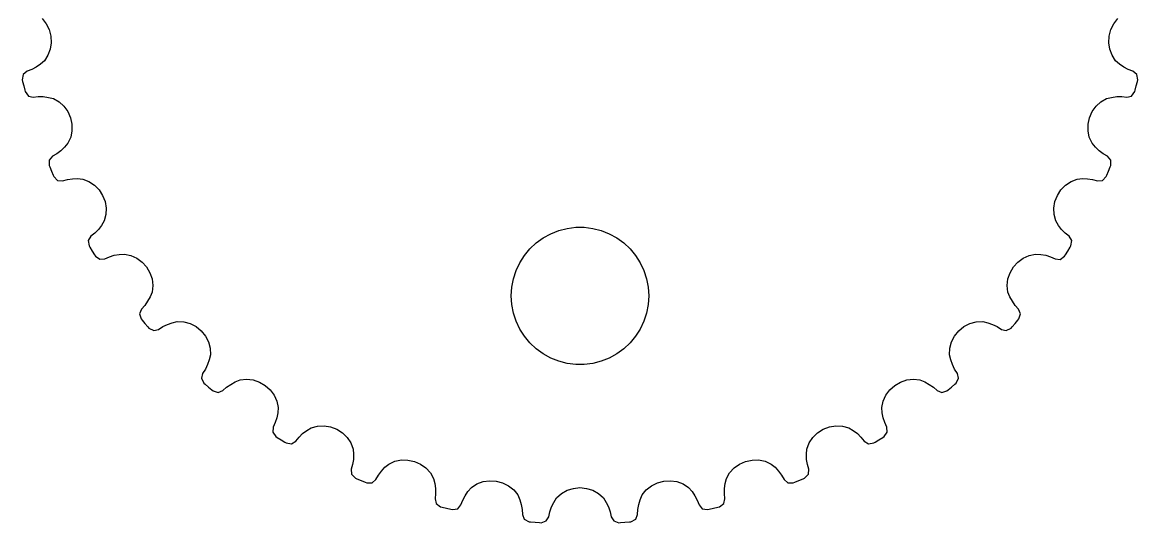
# Model space of a CAD drawing. Header units: metres. Extents: x -12 to 12, y 98 to 232.
# Drawn here: x -12.16 to 12.16, y 207.55 to 218.47 of the extents above; entities that cross this region are included whole.
import ezdxf

# ---------------------------------------------------------------- set-up
doc = ezdxf.new("R2010")
doc.units = ezdxf.units.M

msp = doc.modelspace()

# ---------------------------------------------------------------- linework, layer by layer
for p, q in [((-11.7308, 218.553), (-11.6418, 218.441)), ((11.6418, 218.441), (11.7308, 218.553)), ((-11.6418, 218.441), (-11.5781, 218.312)), ((-11.5781, 218.312), (-11.5413, 218.172)), ((11.5413, 218.172), (11.5781, 218.312)), ((11.5781, 218.312), (11.6418, 218.441)), ((-11.533, 218.027), (-11.5537, 217.885)), ((-11.5413, 218.172), (-11.533, 218.027)), ((11.533, 218.027), (11.5413, 218.172)), ((11.5537, 217.885), (11.533, 218.027)), ((-11.6037, 217.751), (-11.6831, 217.631)), ((-11.5537, 217.885), (-11.6037, 217.751)), ((11.6037, 217.751), (11.5537, 217.885)), ((11.6831, 217.631), (11.6037, 217.751)), ((-11.8604, 217.493), (-11.9582, 217.442)), ((-11.7685, 217.557), (-11.8604, 217.493)), ((-11.6831, 217.631), (-11.7685, 217.557)), ((11.7685, 217.557), (11.6831, 217.631)), ((11.8604, 217.493), (11.7685, 217.557)), ((11.9582, 217.442), (11.8604, 217.493)), ((-12.1447, 217.333), (-12.1638, 217.216)), ((-12.0613, 217.403), (-12.1447, 217.333)), ((-11.9582, 217.442), (-12.0613, 217.403)), ((12.0613, 217.403), (11.9582, 217.442)), ((12.1446, 217.333), (12.0613, 217.403)), ((12.1638, 217.216), (12.1446, 217.333)), ((-12.1638, 217.216), (-12.1561, 217.182)), ((-12.1561, 217.182), (-12.1336, 217.087)), ((-12.1336, 217.087), (-12.1104, 216.992)), ((12.1104, 216.992), (12.1336, 217.087)), ((12.1336, 217.087), (12.1561, 217.182)), ((12.1561, 217.182), (12.1638, 217.216)), ((-12.1104, 216.992), (-12.1019, 216.958)), ((-12.1019, 216.958), (-12.0319, 216.863)), ((-12.0319, 216.863), (-11.9258, 216.838)), ((-11.9258, 216.838), (-11.8163, 216.85)), ((-11.8163, 216.85), (-11.7058, 216.849)), ((-11.7058, 216.849), (-11.5951, 216.834)), ((-11.5951, 216.834), (-11.4852, 216.807)), ((-11.4852, 216.807), (-11.36, 216.736)), ((11.36, 216.736), (11.4852, 216.807)), ((11.4852, 216.807), (11.5951, 216.834)), ((11.5951, 216.834), (11.7057, 216.849)), ((11.7057, 216.849), (11.8163, 216.85)), ((11.8163, 216.85), (11.9258, 216.838)), ((11.9258, 216.838), (12.0319, 216.863)), ((12.0319, 216.863), (12.1019, 216.958)), ((12.1019, 216.958), (12.1104, 216.992)), ((-11.36, 216.736), (-11.2547, 216.639)), ((-11.2547, 216.639), (-11.1716, 216.522)), ((-11.1716, 216.522), (-11.1132, 216.389)), ((11.1132, 216.389), (11.1716, 216.522)), ((11.1716, 216.522), (11.2547, 216.639)), ((11.2547, 216.639), (11.36, 216.736)), ((-11.1132, 216.389), (-11.0824, 216.247)), ((11.0824, 216.247), (11.1132, 216.389)), ((-11.0806, 216.104), (-11.109, 215.963)), ((-11.0824, 216.247), (-11.0806, 216.104)), ((11.0806, 216.104), (11.0824, 216.247)), ((11.109, 215.963), (11.0806, 216.104)), ((-11.1687, 215.833), (-11.2414, 215.746)), ((-11.109, 215.963), (-11.1687, 215.833)), ((11.1687, 215.833), (11.109, 215.963)), ((11.2414, 215.746), (11.1687, 215.833)), ((-11.5065, 215.548), (-11.5779, 215.466)), ((-11.4108, 215.603), (-11.5065, 215.548)), ((-11.3223, 215.669), (-11.4108, 215.603)), ((-11.2414, 215.746), (-11.3223, 215.669)), ((11.3223, 215.669), (11.2414, 215.746)), ((11.4108, 215.603), (11.3223, 215.669)), ((11.5065, 215.548), (11.4108, 215.603)), ((11.5778, 215.466), (11.5065, 215.548)), ((-11.5779, 215.466), (-11.5785, 215.347)), ((-11.5785, 215.347), (-11.5657, 215.315)), ((-11.5657, 215.315), (-11.5285, 215.225)), ((11.5285, 215.225), (11.5657, 215.315)), ((11.5657, 215.315), (11.5785, 215.347)), ((11.5785, 215.347), (11.5778, 215.466)), ((-11.5285, 215.225), (-11.4907, 215.134)), ((-11.4907, 215.134), (-11.4771, 215.103)), ((-11.4771, 215.103), (-11.3931, 215.02)), ((-11.1781, 215.041), (-11.0687, 215.057)), ((-11.0687, 215.057), (-10.9571, 215.059)), ((-10.9571, 215.059), (-10.8442, 215.049)), ((10.8442, 215.049), (10.9571, 215.059)), ((10.9571, 215.059), (11.0687, 215.057)), ((11.0687, 215.057), (11.1781, 215.041)), ((11.393, 215.019), (11.4771, 215.103)), ((11.4771, 215.103), (11.4907, 215.134)), ((11.4907, 215.134), (11.5285, 215.225)), ((-11.3931, 215.02), (-11.2844, 215.012)), ((-11.2844, 215.012), (-11.1781, 215.041)), ((-10.8442, 215.049), (-10.7096, 214.999)), ((-10.7096, 214.999), (-10.5904, 214.92)), ((-10.5904, 214.92), (-10.4899, 214.817)), ((-10.4899, 214.817), (-10.4115, 214.695)), ((10.4115, 214.695), (10.4899, 214.817)), ((10.4899, 214.817), (10.5904, 214.92)), ((10.5904, 214.92), (10.7096, 214.999)), ((10.7096, 214.999), (10.8442, 215.049)), ((11.1781, 215.041), (11.2844, 215.012)), ((11.2844, 215.012), (11.393, 215.019)), ((-10.4115, 214.695), (-10.3589, 214.56)), ((10.3589, 214.56), (10.4115, 214.695)), ((-10.3589, 214.56), (-10.3346, 214.418)), ((-10.3346, 214.418), (-10.3408, 214.275)), ((10.3346, 214.418), (10.3589, 214.56)), ((10.3408, 214.275), (10.3346, 214.418)), ((-10.3793, 214.137), (-10.4375, 214.04)), ((-10.3408, 214.275), (-10.3793, 214.137)), ((10.3793, 214.137), (10.3408, 214.275)), ((10.4374, 214.039), (10.3793, 214.137)), ((-10.5824, 213.872), (-10.6684, 213.803)), ((-10.5054, 213.951), (-10.5824, 213.872)), ((-10.4375, 214.04), (-10.5054, 213.951)), ((-0.803726, 213.766), (-0.638657, 213.857)), ((-0.638657, 213.857), (-0.463516, 213.927)), ((-0.463516, 213.927), (-0.281067, 213.973)), ((-0.281067, 213.973), (-0.094177, 213.997)), ((-0.094177, 213.997), (0.094177, 213.997)), ((0.094177, 213.997), (0.281067, 213.973)), ((0.281067, 213.973), (0.463516, 213.927)), ((0.463516, 213.927), (0.638657, 213.857)), ((0.638657, 213.857), (0.803726, 213.766)), ((10.5053, 213.951), (10.4374, 214.039)), ((10.5824, 213.872), (10.5053, 213.951)), ((10.6684, 213.803), (10.5824, 213.872)), ((-10.6684, 213.803), (-10.726, 213.71)), ((-10.726, 213.71), (-10.7081, 213.593)), ((-1.09344, 213.527), (-0.956131, 213.656)), ((-0.956131, 213.656), (-0.803726, 213.766)), ((0.803726, 213.766), (0.956131, 213.656)), ((0.956131, 213.656), (1.09344, 213.527)), ((10.726, 213.71), (10.6684, 213.803)), ((10.7081, 213.593), (10.726, 213.71)), ((-10.7081, 213.593), (-10.6904, 213.564)), ((-10.6904, 213.564), (-10.6396, 213.48)), ((-10.6396, 213.48), (-10.588, 213.397)), ((-10.588, 213.397), (-10.5697, 213.368)), ((-10.5697, 213.368), (-10.4737, 213.299)), ((-10.2647, 213.353), (-10.1591, 213.386)), ((-10.1591, 213.386), (-10.0494, 213.406)), ((-10.0494, 213.406), (-9.93622, 213.414)), ((-9.93622, 213.414), (-9.79541, 213.385)), ((-9.79541, 213.385), (-9.6653, 213.326)), ((-1.31445, 213.223), (-1.21352, 213.382)), ((-1.21352, 213.382), (-1.09344, 213.527)), ((1.09344, 213.527), (1.21352, 213.382)), ((1.21352, 213.382), (1.31445, 213.223)), ((9.6653, 213.326), (9.79541, 213.385)), ((9.79541, 213.385), (9.93622, 213.414)), ((9.93622, 213.414), (10.0493, 213.406)), ((10.0493, 213.406), (10.1591, 213.386)), ((10.1591, 213.386), (10.2646, 213.353)), ((10.4736, 213.298), (10.5697, 213.368)), ((10.5697, 213.368), (10.588, 213.397)), ((10.588, 213.397), (10.6396, 213.48)), ((10.6396, 213.48), (10.6904, 213.564)), ((10.6904, 213.564), (10.7081, 213.593)), ((-10.4737, 213.299), (-10.3651, 213.308)), ((-10.3651, 213.308), (-10.2647, 213.353)), ((-9.6653, 213.326), (-9.54997, 213.24)), ((-9.54997, 213.24), (-9.45348, 213.132)), ((-9.45348, 213.132), (-9.38034, 213.006)), ((-1.39465, 213.052), (-1.31445, 213.223)), ((1.31445, 213.223), (1.39465, 213.052)), ((9.38034, 213.006), (9.45348, 213.132)), ((9.45348, 213.132), (9.54997, 213.24)), ((9.54997, 213.24), (9.6653, 213.326)), ((10.2646, 213.353), (10.3651, 213.308)), ((10.3651, 213.308), (10.4736, 213.298)), ((-9.38034, 213.006), (-9.3342, 212.87)), ((-9.3342, 212.87), (-9.31793, 212.728)), ((-1.48816, 212.688), (-1.45287, 212.873)), ((-1.45287, 212.873), (-1.39465, 213.052)), ((1.39465, 213.052), (1.45287, 212.873)), ((1.45287, 212.873), (1.48816, 212.688)), ((9.31793, 212.728), (9.3342, 212.87)), ((9.3342, 212.87), (9.38034, 213.006)), ((-9.31793, 212.728), (-9.33434, 212.585)), ((-1.5, 212.5), (-1.48816, 212.688)), ((1.48816, 212.688), (1.5, 212.5)), ((9.33434, 212.585), (9.31793, 212.728)), ((-9.42973, 212.382), (-9.49347, 212.292)), ((-9.37662, 212.48), (-9.42973, 212.382)), ((-9.33434, 212.585), (-9.37662, 212.48)), ((-1.48816, 212.312), (-1.5, 212.5)), ((1.5, 212.5), (1.48816, 212.312)), ((9.37651, 212.48), (9.33434, 212.585)), ((9.42964, 212.382), (9.37651, 212.48)), ((9.49344, 212.292), (9.42964, 212.382)), ((-9.5676, 212.21), (-9.61005, 212.11)), ((-9.49347, 212.292), (-9.5676, 212.21)), ((-1.45287, 212.127), (-1.48816, 212.312)), ((1.48816, 212.312), (1.45287, 212.127)), ((9.5676, 212.21), (9.49344, 212.292)), ((9.60997, 212.11), (9.5676, 212.21)), ((-9.61005, 212.11), (-9.57405, 211.997)), ((-9.57405, 211.997), (-9.552, 211.971)), ((-9.552, 211.971), (-9.48863, 211.896)), ((-9.48863, 211.896), (-9.4247, 211.822)), ((-8.99942, 211.878), (-8.89413, 211.915)), ((-8.89413, 211.915), (-8.78358, 211.941)), ((-8.78358, 211.941), (-8.64003, 211.934)), ((-8.64003, 211.934), (-8.50224, 211.896)), ((-8.50224, 211.896), (-8.37488, 211.829)), ((-1.39465, 211.948), (-1.45287, 212.127)), ((-1.31445, 211.777), (-1.39465, 211.948)), ((1.39465, 211.948), (1.31445, 211.777)), ((1.45287, 212.127), (1.39465, 211.948)), ((8.37488, 211.829), (8.50224, 211.896)), ((8.50224, 211.896), (8.64003, 211.934)), ((8.64003, 211.934), (8.78358, 211.941)), ((8.78358, 211.941), (8.89401, 211.915)), ((8.89401, 211.915), (8.9993, 211.878)), ((9.4247, 211.822), (9.48863, 211.896)), ((9.48863, 211.896), (9.552, 211.971)), ((9.552, 211.971), (9.57405, 211.997)), ((9.57405, 211.997), (9.60997, 212.11)), ((-9.4247, 211.822), (-9.40202, 211.796)), ((-9.40202, 211.796), (-9.29643, 211.743)), ((-9.29643, 211.743), (-9.1906, 211.769)), ((-9.1906, 211.769), (-9.09851, 211.829)), ((-9.09851, 211.829), (-8.99942, 211.878)), ((-8.37488, 211.829), (-8.26263, 211.737)), ((-8.26263, 211.737), (-8.17082, 211.625)), ((-1.21352, 211.618), (-1.31445, 211.777)), ((1.31445, 211.777), (1.21352, 211.618)), ((8.17082, 211.625), (8.26263, 211.737)), ((8.26263, 211.737), (8.37488, 211.829)), ((8.9993, 211.878), (9.09848, 211.829)), ((9.09848, 211.829), (9.1906, 211.769)), ((9.1906, 211.769), (9.29633, 211.743)), ((9.29633, 211.743), (9.40202, 211.796)), ((9.40202, 211.796), (9.4247, 211.822)), ((-8.17082, 211.625), (-8.10393, 211.498)), ((-8.10393, 211.498), (-8.06563, 211.36)), ((-1.09344, 211.473), (-1.21352, 211.618)), ((-0.956131, 211.344), (-1.09344, 211.473)), ((1.09344, 211.473), (0.956131, 211.344)), ((1.21352, 211.618), (1.09344, 211.473)), ((8.06563, 211.36), (8.10393, 211.498)), ((8.10393, 211.498), (8.17082, 211.625)), ((-8.05949, 211.216), (-8.08481, 211.106)), ((-8.06563, 211.36), (-8.05949, 211.216)), ((-0.803726, 211.234), (-0.956131, 211.344)), ((-0.638657, 211.143), (-0.803726, 211.234)), ((0.803726, 211.234), (0.638657, 211.143)), ((0.956131, 211.344), (0.803726, 211.234)), ((8.05949, 211.216), (8.06563, 211.36)), ((8.08469, 211.106), (8.05949, 211.216)), ((-8.12193, 211.001), (-8.17075, 210.902)), ((-8.08481, 211.106), (-8.12193, 211.001)), ((-0.463516, 211.073), (-0.638657, 211.143)), ((-0.281067, 211.027), (-0.463516, 211.073)), ((-0.094177, 211.003), (-0.281067, 211.027)), ((0.094177, 211.003), (-0.094177, 211.003)), ((0.281067, 211.027), (0.094177, 211.003)), ((0.463516, 211.073), (0.281067, 211.027)), ((0.638657, 211.143), (0.463516, 211.073)), ((8.12183, 211.001), (8.08469, 211.106)), ((8.17072, 210.901), (8.12183, 211.001)), ((-8.23122, 210.809), (-8.25745, 210.704)), ((-8.25745, 210.704), (-8.20425, 210.598)), ((-8.17075, 210.902), (-8.23122, 210.809)), ((-7.41466, 210.666), (-7.27193, 210.682)), ((-7.27193, 210.682), (-7.12982, 210.666)), ((7.12982, 210.666), (7.27193, 210.682)), ((7.27193, 210.682), (7.41466, 210.666)), ((8.23122, 210.809), (8.17072, 210.901)), ((8.20425, 210.598), (8.25734, 210.704)), ((8.25734, 210.704), (8.23122, 210.809)), ((-8.20425, 210.598), (-8.17833, 210.575)), ((-8.17833, 210.575), (-8.10406, 210.511)), ((-8.10406, 210.511), (-8.02928, 210.448)), ((-8.02928, 210.448), (-8.00284, 210.426)), ((-7.78981, 210.432), (-7.70831, 210.507)), ((-7.70831, 210.507), (-7.61809, 210.57)), ((-7.61809, 210.57), (-7.51991, 210.623)), ((-7.51991, 210.623), (-7.41466, 210.666)), ((-7.12982, 210.666), (-6.99358, 210.62)), ((-6.99358, 210.62), (-6.86835, 210.547)), ((-6.86835, 210.547), (-6.7601, 210.45)), ((-6.7601, 210.45), (-6.6741, 210.335)), ((6.6741, 210.335), (6.7601, 210.45)), ((6.7601, 210.45), (6.86835, 210.547)), ((6.86835, 210.547), (6.99358, 210.62)), ((6.99358, 210.62), (7.12982, 210.666)), ((7.41466, 210.666), (7.51978, 210.623)), ((7.51978, 210.623), (7.61795, 210.57)), ((7.61795, 210.57), (7.70827, 210.507)), ((7.70827, 210.507), (7.78981, 210.432)), ((8.00284, 210.426), (8.02928, 210.448)), ((8.02928, 210.448), (8.10406, 210.511)), ((8.10406, 210.511), (8.17833, 210.575)), ((8.17833, 210.575), (8.20425, 210.598)), ((-8.00284, 210.426), (-7.89024, 210.39)), ((-7.89024, 210.39), (-7.78981, 210.432)), ((-6.6741, 210.335), (-6.61473, 210.205)), ((-6.61473, 210.205), (-6.58621, 210.064)), ((6.58621, 210.064), (6.61473, 210.205)), ((6.61473, 210.205), (6.6741, 210.335)), ((7.78981, 210.432), (7.89012, 210.39)), ((7.89012, 210.39), (8.00284, 210.426)), ((-6.59395, 209.951), (-6.61414, 209.841)), ((-6.58621, 210.064), (-6.59395, 209.951)), ((6.59381, 209.951), (6.58621, 210.064)), ((6.61401, 209.841), (6.59381, 209.951)), ((-6.64684, 209.735), (-6.69214, 209.635)), ((-6.61414, 209.841), (-6.64684, 209.735)), ((6.64679, 209.735), (6.61401, 209.841)), ((6.69214, 209.635), (6.64679, 209.735)), ((-6.69214, 209.635), (-6.70151, 209.526)), ((-6.70151, 209.526), (-6.63245, 209.43)), ((-6.12831, 209.418), (-6.04916, 209.495)), ((-6.04916, 209.495), (-5.96053, 209.563)), ((-5.96053, 209.563), (-5.86316, 209.621)), ((-5.86316, 209.621), (-5.72475, 209.659)), ((-5.72475, 209.659), (-5.58186, 209.665)), ((-5.58186, 209.665), (-5.44006, 209.641)), ((-5.44006, 209.641), (-5.30495, 209.588)), ((-5.30495, 209.588), (-5.18292, 209.51)), ((-5.18292, 209.51), (-5.07996, 209.41)), ((5.07996, 209.41), (5.18292, 209.51)), ((5.18292, 209.51), (5.30495, 209.588)), ((5.30495, 209.588), (5.44006, 209.641)), ((5.44006, 209.641), (5.58186, 209.665)), ((5.58186, 209.665), (5.72475, 209.659)), ((5.72475, 209.659), (5.86316, 209.621)), ((5.86316, 209.621), (5.96037, 209.562)), ((5.96037, 209.562), (6.04903, 209.495)), ((6.04903, 209.495), (6.12827, 209.418)), ((6.63245, 209.43), (6.7014, 209.526)), ((6.7014, 209.526), (6.69214, 209.635)), ((-6.63245, 209.43), (-6.6033, 209.412)), ((-6.6033, 209.412), (-6.51994, 209.36)), ((-6.51994, 209.36), (-6.43617, 209.31)), ((-6.43617, 209.31), (-6.4066, 209.292)), ((-6.4066, 209.292), (-6.28976, 209.274)), ((-6.28976, 209.274), (-6.19719, 209.332)), ((-6.19719, 209.332), (-6.12831, 209.418)), ((-5.07996, 209.41), (-5.00095, 209.29)), ((-5.00095, 209.29), (-4.95076, 209.156)), ((4.95076, 209.156), (5.00095, 209.29)), ((5.00095, 209.29), (5.07996, 209.41)), ((6.12827, 209.418), (6.19719, 209.332)), ((6.19719, 209.332), (6.28964, 209.274)), ((6.28964, 209.274), (6.4066, 209.292)), ((6.4066, 209.292), (6.43617, 209.31)), ((6.43617, 209.31), (6.51994, 209.36)), ((6.51994, 209.36), (6.6033, 209.412)), ((6.6033, 209.412), (6.63245, 209.43)), ((-4.95076, 209.156), (-4.9407, 209.043)), ((-4.9407, 209.043), (-4.94348, 208.931)), ((4.94055, 209.043), (4.95076, 209.156)), ((4.94334, 208.931), (4.94055, 209.043)), ((-4.95926, 208.822), (-4.9883, 208.716)), ((-4.94348, 208.931), (-4.95926, 208.822)), ((-4.3313, 208.678), (-4.25436, 208.759)), ((-4.25436, 208.759), (-4.16728, 208.831)), ((-4.16728, 208.831), (-4.03661, 208.891)), ((-4.03661, 208.891), (-3.89644, 208.919)), ((-3.89644, 208.919), (-3.75259, 208.918)), ((-3.75259, 208.918), (-3.6109, 208.887)), ((-3.6109, 208.887), (-3.47813, 208.828)), ((-3.47813, 208.828), (-3.3607, 208.745)), ((-3.3607, 208.745), (-3.26402, 208.64)), ((3.26402, 208.64), (3.3607, 208.745)), ((3.3607, 208.745), (3.47813, 208.828)), ((3.47813, 208.828), (3.6109, 208.887)), ((3.6109, 208.887), (3.75259, 208.918)), ((3.75259, 208.918), (3.89644, 208.919)), ((3.89644, 208.919), (4.03661, 208.891)), ((4.03661, 208.891), (4.16728, 208.831)), ((4.16728, 208.831), (4.2542, 208.759)), ((4.2542, 208.759), (4.33116, 208.678)), ((4.95921, 208.822), (4.94334, 208.931)), ((4.9883, 208.716), (4.95921, 208.822)), ((-4.9883, 208.716), (-4.98058, 208.607)), ((-4.98058, 208.607), (-4.89732, 208.523)), ((-4.89732, 208.523), (-4.86566, 208.509)), ((-4.86566, 208.509), (-4.77527, 208.471)), ((-4.53441, 208.422), (-4.452, 208.493)), ((-4.452, 208.493), (-4.3974, 208.589)), ((-4.3974, 208.589), (-4.3313, 208.678)), ((-3.26402, 208.64), (-3.19341, 208.515)), ((-3.19341, 208.515), (-3.16582, 208.405)), ((3.16565, 208.405), (3.19341, 208.515)), ((3.19341, 208.515), (3.26402, 208.64)), ((4.33116, 208.678), (4.39735, 208.589)), ((4.39735, 208.589), (4.452, 208.493)), ((4.452, 208.493), (4.53429, 208.422)), ((4.77527, 208.471), (4.86566, 208.509)), ((4.86566, 208.509), (4.89732, 208.523)), ((4.89732, 208.523), (4.98044, 208.607)), ((4.98044, 208.607), (4.9883, 208.716)), ((-4.77527, 208.471), (-4.68457, 208.434)), ((-4.68457, 208.434), (-4.6526, 208.422)), ((-4.6526, 208.422), (-4.53441, 208.422)), ((-3.16582, 208.405), (-3.15109, 208.294)), ((-3.15109, 208.294), (-3.14957, 208.184)), ((-2.44344, 208.231), (-2.3688, 208.317)), ((-2.3688, 208.317), (-2.24907, 208.396)), ((-2.24907, 208.396), (-2.11508, 208.446)), ((-2.11508, 208.446), (-1.97273, 208.467)), ((-1.97273, 208.467), (-1.82796, 208.459)), ((-1.82796, 208.459), (-1.6877, 208.422)), ((-1.6877, 208.422), (-1.55872, 208.358)), ((-1.55872, 208.358), (-1.44673, 208.269)), ((-1.44673, 208.269), (-1.35741, 208.157)), ((-0.406158, 208.187), (-0.281647, 208.258)), ((-0.281647, 208.258), (-0.144287, 208.3)), ((-0.144287, 208.3), (0, 208.315)), ((0, 208.315), (0.144287, 208.3)), ((0.144287, 208.3), (0.281647, 208.258)), ((0.281647, 208.258), (0.406158, 208.187)), ((1.35741, 208.157), (1.44673, 208.269)), ((1.44673, 208.269), (1.55872, 208.358)), ((1.55872, 208.358), (1.6877, 208.422)), ((1.6877, 208.422), (1.82796, 208.459)), ((1.82796, 208.459), (1.97273, 208.467)), ((1.97273, 208.467), (2.11508, 208.446)), ((2.11508, 208.446), (2.24907, 208.396)), ((2.24907, 208.396), (2.3688, 208.317)), ((2.3688, 208.317), (2.44327, 208.231)), ((3.14952, 208.184), (3.15094, 208.294)), ((3.15094, 208.294), (3.16565, 208.405)), ((4.53429, 208.422), (4.6526, 208.422)), ((4.6526, 208.422), (4.68457, 208.434)), ((4.68457, 208.434), (4.77527, 208.471)), ((-3.14957, 208.184), (-3.16162, 208.074)), ((-3.16162, 208.074), (-3.13699, 207.968)), ((-2.59717, 207.939), (-2.55823, 208.042)), ((-2.55823, 208.042), (-2.50679, 208.14)), ((-2.50679, 208.14), (-2.44344, 208.231)), ((-1.35741, 208.157), (-1.31297, 208.052)), ((-1.31297, 208.052), (-1.28111, 207.945)), ((-0.572357, 207.994), (-0.511993, 208.09)), ((-0.511993, 208.09), (-0.406158, 208.187)), ((0.406158, 208.187), (0.511993, 208.09)), ((0.511993, 208.09), (0.572189, 207.994)), ((1.28096, 207.945), (1.31281, 208.052)), ((1.31281, 208.052), (1.35741, 208.157)), ((2.44327, 208.231), (2.50664, 208.14)), ((2.50664, 208.14), (2.55817, 208.042)), ((2.55817, 208.042), (2.59717, 207.939)), ((3.13686, 207.968), (3.16162, 208.074)), ((3.16162, 208.074), (3.14952, 208.184)), ((-3.13699, 207.968), (-3.04161, 207.898)), ((-3.04161, 207.898), (-3.00822, 207.89)), ((-3.00822, 207.89), (-2.91301, 207.866)), ((-2.91301, 207.866), (-2.81763, 207.844)), ((-2.81763, 207.844), (-2.78404, 207.836)), ((-2.78404, 207.836), (-2.66742, 207.855)), ((-2.66742, 207.855), (-2.59717, 207.939)), ((-1.28111, 207.945), (-1.26231, 207.837)), ((-1.26231, 207.837), (-1.25708, 207.726)), ((-0.678375, 207.681), (-0.656052, 207.789)), ((-0.656052, 207.789), (-0.620544, 207.893)), ((-0.620544, 207.893), (-0.572357, 207.994)), ((0.572189, 207.994), (0.620392, 207.893)), ((0.620392, 207.893), (0.655991, 207.789)), ((0.655991, 207.789), (0.678375, 207.681)), ((1.25708, 207.726), (1.26227, 207.837)), ((1.26227, 207.837), (1.28096, 207.945)), ((2.59717, 207.939), (2.66728, 207.855)), ((2.66728, 207.855), (2.78404, 207.836)), ((2.78404, 207.836), (2.81763, 207.844)), ((2.81763, 207.844), (2.91301, 207.866)), ((2.91301, 207.866), (3.00822, 207.89)), ((3.00822, 207.89), (3.04161, 207.898)), ((3.04161, 207.898), (3.13686, 207.968)), ((-1.25708, 207.726), (-1.21616, 207.626)), ((-1.21616, 207.626), (-1.11101, 207.571)), ((-1.11101, 207.571), (-1.07671, 207.568)), ((-1.07671, 207.568), (-0.979034, 207.56)), ((-0.979034, 207.56), (-0.881302, 207.553)), ((-0.881302, 207.553), (-0.846939, 207.55)), ((-0.846939, 207.55), (-0.734741, 207.588)), ((-0.734741, 207.588), (-0.678375, 207.681)), ((0.678375, 207.681), (0.734589, 207.588)), ((0.734589, 207.588), (0.846939, 207.55)), ((0.846939, 207.55), (0.881302, 207.553)), ((0.881302, 207.553), (0.979034, 207.56)), ((0.979034, 207.56), (1.07671, 207.568)), ((1.07671, 207.568), (1.11101, 207.571)), ((1.11101, 207.571), (1.21602, 207.625)), ((1.21602, 207.625), (1.25708, 207.726))]:
    msp.add_line(p, q)

doc.saveas('drawing.dxf')
